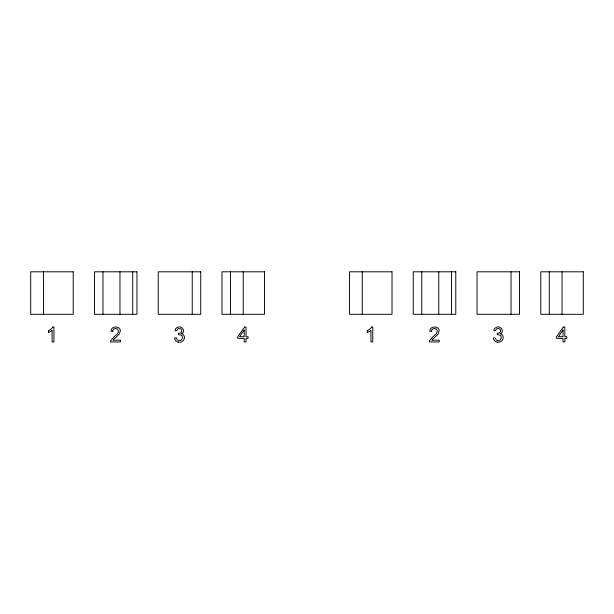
<?xml version="1.0" encoding="UTF-8"?>
<svg xmlns="http://www.w3.org/2000/svg" width="614" height="614" viewBox="0 0 614 614"><rect width="100%" height="100%" fill="white"/><g stroke="black" fill="none" stroke-linecap="round" stroke-linejoin="round"><path stroke-width="0.92" d="M112.838 331.161L110.95 331.307L111.41 329.457A4.106 4.106 0 0 1 114.089 327.224L115.255 327.024A7.652 7.652 0 0 1 116.038 327.016L117.688 327.308A4.075 4.075 0 0 1 119.009 328.053A4.344 4.344 0 0 1 119.316 328.344A3.953 3.953 0 0 1 120.398 330.708L119.316 334.116L114.427 338.698A13.968 13.968 0 0 0 114.043 339.058A5.986 5.986 0 0 0 113.137 340.179L120.428 340.179L120.428 341.937L110.604 341.937A3.254 3.254 0 0 1 110.812 340.67L114.404 336.441M431.65 331.161L429.754 331.307L430.214 329.457A4.106 4.106 0 0 1 432.893 327.224L434.067 327.024A7.652 7.652 0 0 1 434.85 327.016L436.5 327.308A4.075 4.075 0 0 1 437.813 328.053A4.344 4.344 0 0 1 438.12 328.344A3.953 3.953 0 0 1 439.202 330.708L438.12 334.116L433.231 338.698A13.968 13.968 0 0 0 432.855 339.058A5.986 5.986 0 0 0 431.941 340.179L439.24 340.179L439.24 341.937L429.409 341.937A3.254 3.254 0 0 1 429.623 340.67L433.215 336.441A39.895 39.895 0 0 0 434.812 335.067C437.675 333.747 438.488 328.329 434.382 328.521M184.338 337.784L184.323 338.022A4.382 4.382 0 0 1 183.264 340.501A5.188 5.188 0 0 1 182.926 340.847A4.858 4.858 0 0 1 180.37 342.113L179.864 342.182A6.577 6.577 0 0 1 179.088 342.198L178.62 342.159M181.567 333.886C186.364 331.706 181.621 324.967 177.461 327.331C173.263 329.196 175.335 333.44 177.906 328.889C179.395 327.884 181.851 328.904 181.736 330.831A3.131 3.131 0 0 1 181.721 331.138L181.644 331.56A1.972 1.972 0 0 1 180.923 332.634L180.808 332.711A3.822 3.822 0 0 1 178.705 333.31M500.372 333.886C505.176 331.706 500.425 324.967 496.265 327.331C492.067 329.196 494.14 333.44 496.711 328.889C498.2 327.884 500.656 328.904 500.548 330.831A3.131 3.131 0 0 1 500.533 331.138L500.456 331.56A1.972 1.972 0 0 1 499.727 332.634L499.612 332.711A3.822 3.822 0 0 1 497.517 333.31M115.57 328.521C119.684 328.329 118.87 333.747 116 335.067A39.895 39.895 0 0 1 114.404 336.441M52.773 327.009L53.948 327.009L53.948 341.937L52.129 341.937L52.129 330.301A11.328 11.328 0 0 1 48.46 332.458M371.585 327.009L372.759 327.009L372.759 341.937L370.933 341.937L370.933 330.301A11.328 11.328 0 0 1 367.264 332.458M497.401 333.31C495.598 335.889 501.446 333.701 501.185 337.132C501.768 339.742 498.276 341.852 496.312 340.002A2.433 2.433 0 0 1 496.043 339.719L495.245 337.769L493.418 338.015A4.613 4.613 0 0 0 497.424 342.228M178.597 333.31C176.794 335.889 182.642 333.701 182.381 337.132C182.964 339.742 179.472 341.852 177.507 340.002A2.433 2.433 0 0 1 177.239 339.719L176.433 337.769L174.606 338.015A4.613 4.613 0 0 0 178.613 342.228M497.432 342.159L497.9 342.198A6.577 6.577 0 0 0 498.675 342.182L499.182 342.113A4.858 4.858 0 0 0 501.738 340.854A5.188 5.188 0 0 0 502.068 340.501A4.382 4.382 0 0 0 503.135 338.022L503.15 337.784A3.799 3.799 0 0 0 500.425 333.709M562.048 271.802L562.048 314.307M549.292 271.802L549.292 314.307M511.04 271.802L511.04 314.307M451.528 271.802L451.528 314.307M438.772 271.802L438.772 314.307M421.772 271.802L421.772 314.307M367.279 330.739L367.279 332.504M362.26 271.802L362.26 314.307M243.236 271.802L243.236 314.307M230.488 271.802L230.488 314.307M192.228 271.802L192.228 314.307M132.716 271.802L132.716 314.307M119.968 271.802L119.968 314.307M102.96 271.802L102.96 314.307M48.475 330.739L48.475 332.504M43.456 271.802L43.456 314.307M181.614 333.709A3.799 3.799 0 0 1 184.361 337.792M112.753 331.153A2.901 2.901 0 0 1 115.57 328.429M52.858 327.062A9.179 9.179 0 0 1 48.414 330.578M431.565 331.153A2.901 2.901 0 0 1 434.374 328.429M371.67 327.062A9.179 9.179 0 0 1 367.226 330.578M244.211 330.002L239.56 336.702L244.211 336.702L244.211 330.002M563.023 330.002L558.364 336.702L563.023 336.702L563.023 330.002M244.549 327.07L237.764 336.702L237.764 338.375L244.211 338.375L244.211 341.937L246.037 341.937L246.037 338.375L248.048 338.375L248.048 336.702L246.037 336.702L246.037 327.07L244.549 327.07M563.353 327.07L556.568 336.702L556.568 338.375L563.023 338.375L563.023 341.937L564.842 341.937L564.842 338.375L566.852 338.375L566.852 336.702L564.842 336.702L564.842 327.07L563.353 327.07M73.204 271.802L30.7 271.802L30.7 314.307L73.204 314.307L73.204 271.802M136.968 271.802L94.464 271.802L94.464 314.307L136.968 314.307L136.968 271.802M200.732 271.802L158.22 271.802L158.22 314.307L200.732 314.307L200.732 271.802M264.496 271.802L221.984 271.802L221.984 314.307L264.496 314.307L264.496 271.802M392.016 271.802L349.504 271.802L349.504 314.307L392.016 314.307L392.016 271.802M455.78 271.802L413.268 271.802L413.268 314.307L455.78 314.307L455.78 271.802M519.536 271.802L477.032 271.802L477.032 314.307L519.536 314.307L519.536 271.802M583.3 271.802L540.796 271.802L540.796 314.307L583.3 314.307L583.3 271.802"/></g></svg>
